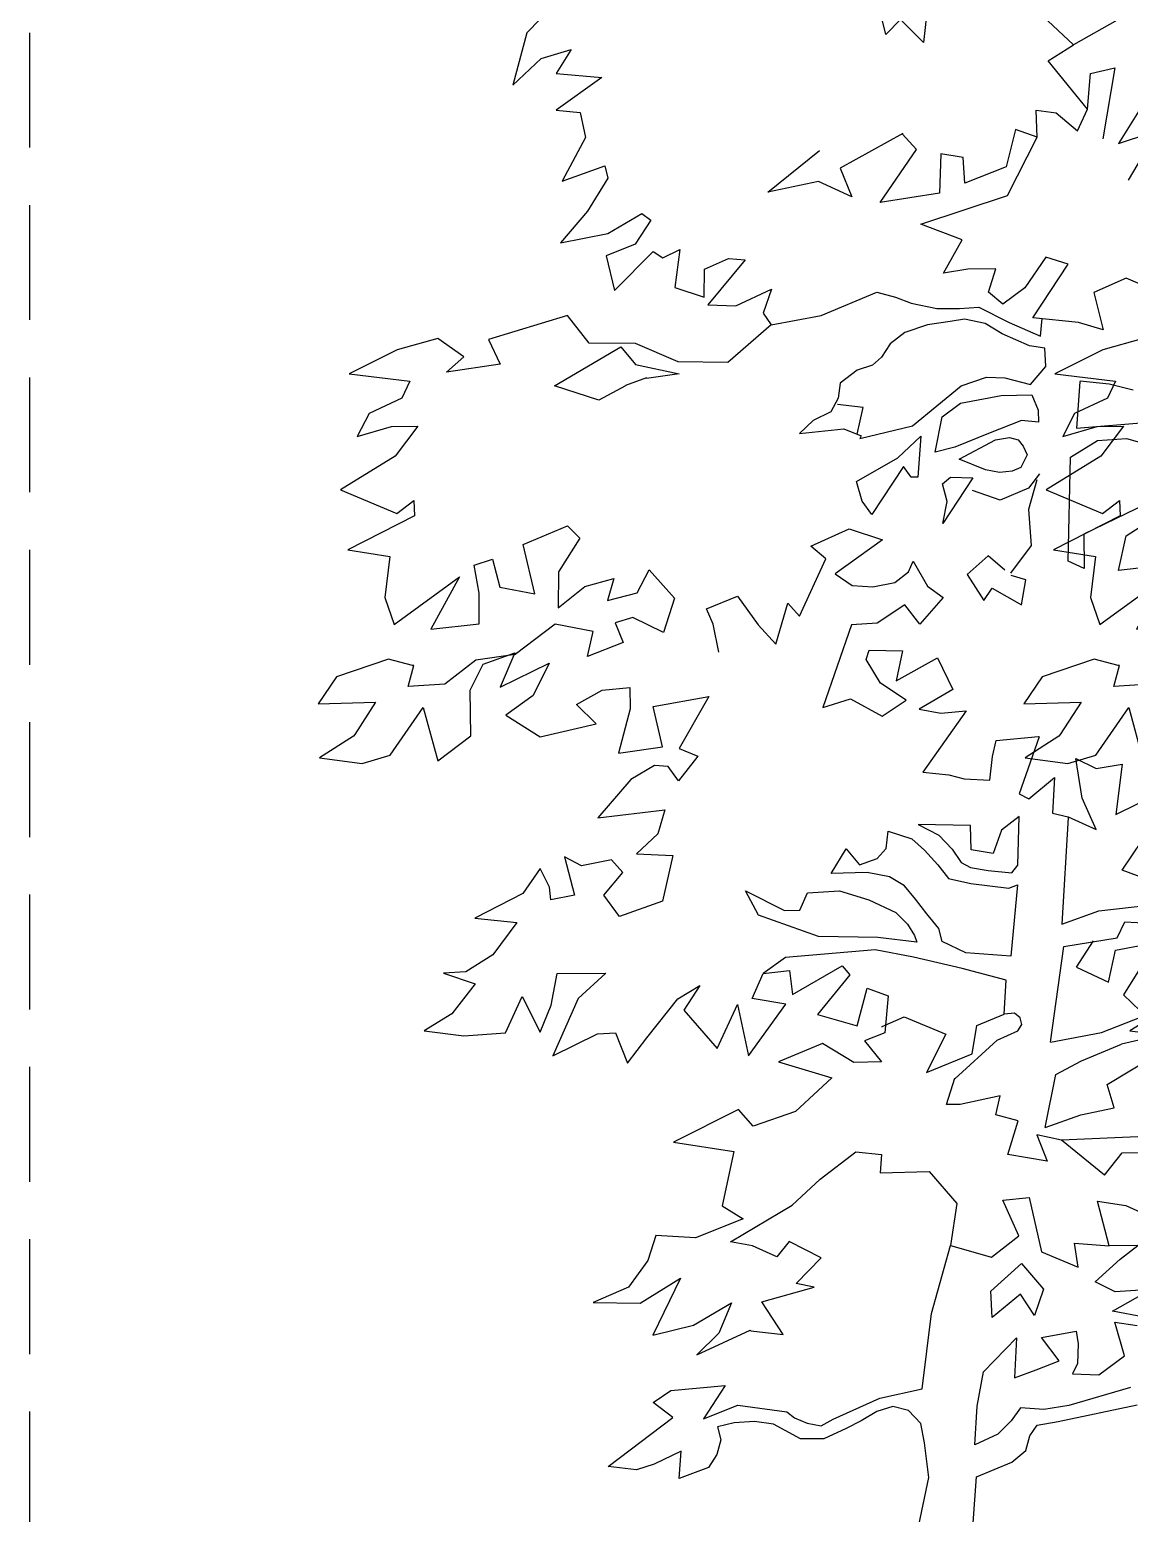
# Model space of a CAD drawing. Header units: millimetres. Extents: x 1515.2 to 1579.7, y 986.4 to 1013.2.
# Drawn here: x 1556.833 to 1559.228, y 989.797 to 993.026 of the extents above; entities that cross this region are included whole.
import ezdxf

# ---------------------------------------------------------------- set-up
doc = ezdxf.new("R2010")
doc.units = ezdxf.units.MM
doc.linetypes.add('CACHE', pattern=[0.375, 0.25, -0.125])
doc.layers.add('Limites', color=7, linetype='Continuous')
doc.layers.add('T2', color=5, linetype='Continuous')

# ---------------------------------------------------------------- blocks, each defined once
blk = doc.blocks.new('E13')
at = {"color": 84, "true_color": 0x2aaf18}
for p, q in [((0.7318, 20.037), (0.6895, 19.994)), ((1.324, 20.0364), (1.3177, 19.9789)), ((1.258, 19.9911), (1.2523, 20.0153)), ((1.2815, 20.015), (1.258, 19.9911)), ((1.3177, 19.9789), (1.2815, 20.015)), ((1.5551, 19.9751), (1.5066, 20.0205)), ((1.6244, 20.0142), (1.5551, 19.9751)), ((0.6895, 19.994), (0.6672, 19.9112)), ((0.7121, 19.9533), (0.7595, 19.9678)), ((0.7595, 19.9678), (0.7358, 19.9298)), ((0.7595, 19.9678), (0.7595, 19.9678)), ((1.5153, 19.9497), (1.5551, 19.9751)), ((0.6672, 19.9112), (0.7121, 19.9533)), ((1.5776, 19.8729), (1.5153, 19.9497)), ((0.7358, 19.9298), (0.8084, 19.9231)), ((0.8084, 19.9231), (0.7362, 19.8718)), ((0.7362, 19.8718), (0.7738, 19.8681)), ((0.7738, 19.8681), (0.7822, 19.8285)), ((1.4961, 19.8716), (1.5279, 19.8673)), ((1.4976, 19.8287), (1.4961, 19.8716)), ((1.5279, 19.8673), (1.5618, 19.839)), ((0.7822, 19.8285), (0.7822, 19.8285)), ((1.2848, 19.8347), (1.1858, 19.7795)), ((1.2847, 19.8336), (1.2848, 19.8347)), ((1.3067, 19.8092), (1.2847, 19.8336)), ((1.4634, 19.8408), (1.4486, 19.7821)), ((1.4508, 19.7365), (1.4976, 19.8287)), ((1.4976, 19.8287), (1.4634, 19.8408)), ((1.0711, 19.742), (1.1531, 19.8077)), ((1.2491, 19.7254), (1.3067, 19.8092)), ((1.3449, 19.8025), (1.3431, 19.7401)), ((1.3804, 19.7968), (1.3449, 19.8025)), ((1.383, 19.756), (1.3804, 19.7968)), ((1.1858, 19.7795), (1.2043, 19.7345)), ((1.4486, 19.7821), (1.383, 19.756)), ((1.1512, 19.7586), (1.0711, 19.742)), ((1.2043, 19.7345), (1.1512, 19.7586)), ((1.3431, 19.7401), (1.2491, 19.7254)), ((1.3136, 19.6912), (1.4508, 19.7365)), ((1.3431, 19.7401), (1.3431, 19.7401)), ((1.3791, 19.6662), (1.3136, 19.6912)), ((1.3493, 19.6135), (1.3791, 19.6662)), ((1.009, 19.6368), (1.0353, 19.6348)), ((1.5115, 19.639), (1.4783, 19.5904)), ((1.5467, 19.6279), (1.5115, 19.639)), ((1.3877, 19.62), (1.3493, 19.6135)), ((1.4324, 19.6204), (1.3877, 19.62)), ((1.4209, 19.5834), (1.4324, 19.6204)), ((1.4909, 19.5431), (1.5467, 19.6279)), ((1.0203, 19.5621), (1.0772, 19.588)), ((1.0772, 19.588), (1.064, 19.55)), ((1.4783, 19.5904), (1.4433, 19.5646)), ((1.6387, 19.6057), (1.5877, 19.5831)), ((1.6819, 19.5872), (1.6387, 19.6057)), ((1.1558, 19.5468), (1.2439, 19.5837)), ((1.2439, 19.5837), (1.2736, 19.5757)), ((1.2984, 19.5662), (1.3386, 19.5575)), ((1.4433, 19.5646), (1.4209, 19.5834)), ((1.5877, 19.5831), (1.6021, 19.524)), ((1.064, 19.55), (1.0767, 19.532)), ((1.0767, 19.532), (1.1558, 19.5468)), ((1.5632, 19.5357), (1.4909, 19.5431)), ((0.6704, 19.5214), (0.6288, 19.5086)), ((1.0767, 19.532), (1.0077, 19.4721)), ((1.6021, 19.524), (1.5632, 19.5357)), ((0.4844, 19.4921), (0.4084, 19.4543)), ((0.5483, 19.5099), (0.4844, 19.4921)), ((0.5897, 19.4813), (0.5483, 19.5099)), ((0.6288, 19.5086), (0.6475, 19.4693)), ((1.265, 19.5016), (1.2512, 19.4808)), ((0.5623, 19.4569), (0.5897, 19.4813)), ((0.6475, 19.4693), (0.5623, 19.4569)), ((0.8616, 19.4689), (0.9306, 19.4541)), ((1.0077, 19.4721), (0.9293, 19.4732)), ((1.2369, 19.4678), (1.2125, 19.4602)), ((1.2512, 19.4808), (1.2369, 19.4678)), ((0.4084, 19.4543), (0.5041, 19.4424)), ((0.8789, 19.4478), (0.8458, 19.436)), ((0.9306, 19.4541), (0.8788, 19.4467)), ((0.8788, 19.4467), (0.8789, 19.4478)), ((1.2125, 19.4602), (1.1855, 19.4395)), ((0.5041, 19.4424), (0.4918, 19.4157)), ((0.8034, 19.4127), (0.7331, 19.4351)), ((0.8457, 19.4352), (0.8034, 19.4127)), ((0.8458, 19.436), (0.8457, 19.4352)), ((1.1855, 19.4395), (1.1826, 19.4159)), ((0.4918, 19.4157), (0.4396, 19.3913)), ((1.1826, 19.4159), (1.1707, 19.3941)), ((1.2223, 19.4007), (1.1814, 19.4057)), ((1.2129, 19.3586), (1.2223, 19.4007)), ((0.4396, 19.3913), (0.4208, 19.3548)), ((0.4396, 19.3913), (0.4396, 19.3913)), ((1.1431, 19.3802), (1.1215, 19.3599)), ((1.1707, 19.3941), (1.1431, 19.3802)), ((0.4208, 19.3548), (0.4751, 19.3707)), ((0.4751, 19.3707), (0.5168, 19.3713)), ((0.5168, 19.3713), (0.481, 19.3237)), ((1.1215, 19.3599), (1.1913, 19.3671)), ((1.1913, 19.3671), (1.2189, 19.3563)), ((1.2167, 19.3519), (1.3005, 19.372)), ((1.2189, 19.3563), (1.2167, 19.3519)), ((1.2769, 19.3215), (1.3137, 19.3558)), ((1.3137, 19.3558), (1.3087, 19.2907)), ((0.481, 19.3237), (0.3943, 19.2705)), ((1.2115, 19.284), (1.2769, 19.3215)), ((1.2861, 19.3076), (1.2359, 19.2318)), ((1.2981, 19.2907), (1.2861, 19.3076)), ((1.2205, 19.2528), (1.2115, 19.284)), ((1.3087, 19.2907), (1.2981, 19.2907)), ((1.3477, 19.2801), (1.3606, 19.2905)), ((1.355, 19.2519), (1.3477, 19.2801)), ((1.3958, 19.2897), (1.3485, 19.2175)), ((1.3606, 19.2905), (1.3958, 19.2897)), ((0.3943, 19.2705), (0.4835, 19.2334)), ((0.4835, 19.2334), (0.5108, 19.254)), ((0.5108, 19.254), (0.5116, 19.2293)), ((0.5108, 19.254), (0.5108, 19.254)), ((1.2359, 19.2318), (1.2205, 19.2528)), ((1.3485, 19.2175), (1.355, 19.2519)), ((0.5116, 19.2293), (0.406, 19.1759)), ((1.5717, 19.2004), (1.5724, 19.1462)), ((0.406, 19.1759), (0.4726, 19.1652)), ((0.4726, 19.1652), (0.4647, 19.1003)), ((1.4201, 19.1664), (1.3871, 19.1367)), ((1.4466, 19.1433), (1.4201, 19.1664)), ((1.2721, 19.1237), (1.2942, 19.141)), ((1.2942, 19.141), (1.3012, 19.1575)), ((1.3012, 19.1575), (1.3239, 19.1179)), ((1.5724, 19.1462), (1.5467, 19.1577)), ((0.4795, 19.0574), (0.583, 19.1329)), ((0.583, 19.1329), (0.5377, 19.0503)), ((1.2374, 19.1169), (1.2721, 19.1237)), ((1.2374, 19.1169), (1.2374, 19.1169)), ((1.3239, 19.1179), (1.349, 19.1)), ((1.3871, 19.1367), (1.4135, 19.0954)), ((1.4135, 19.0954), (1.4267, 19.1152)), ((1.4267, 19.1152), (1.473, 19.0888)), ((1.4796, 19.1284), (1.4565, 19.135)), ((1.473, 19.0888), (1.4796, 19.1284)), ((0.4647, 19.1003), (0.4795, 19.0574)), ((0.4647, 19.1003), (0.4647, 19.1003)), ((1.349, 19.1), (1.3117, 19.0582)), ((1.2883, 19.0884), (1.2444, 19.0595)), ((1.3117, 19.0582), (1.2883, 19.0884)), ((0.4704, 19.0024), (0.3879, 18.9746)), ((0.5087, 18.9927), (0.4704, 19.0024)), ((1.2268, 19.0021), (1.2317, 19.0169)), ((1.2496, 18.9644), (1.2268, 19.0021)), ((1.2317, 19.0169), (1.2847, 19.0159)), ((1.2847, 19.0159), (1.2745, 18.9682)), ((1.2745, 18.9682), (1.3399, 19.0049)), ((1.3399, 19.0049), (1.3644, 18.9548)), ((0.3879, 18.9746), (0.359, 18.9321)), ((0.5015, 18.9591), (0.5106, 18.9925)), ((0.5106, 18.9925), (0.5087, 18.9927)), ((0.5595, 18.9633), (0.5015, 18.9591)), ((1.2901, 18.9378), (1.2496, 18.9644)), ((1.3644, 18.9548), (1.3109, 18.9237)), ((0.359, 18.9321), (0.4501, 18.9346)), ((0.4501, 18.9346), (0.4169, 18.8833)), ((1.2521, 18.9122), (1.2901, 18.9378)), ((0.4732, 18.8506), (0.5255, 18.9261)), ((0.5255, 18.9261), (0.5483, 18.8418)), ((1.3109, 18.9237), (1.3453, 18.9173)), ((1.3453, 18.9173), (1.3854, 18.921)), ((0.4148, 18.8805), (0.3611, 18.8467)), ((0.4169, 18.8833), (0.4148, 18.8805)), ((1.4272, 18.8485), (1.433, 18.8738)), ((1.433, 18.8738), (1.4998, 18.88)), ((1.5008, 18.8799), (1.4693, 18.7895)), ((1.4998, 18.88), (1.5008, 18.8799)), ((0.3611, 18.8467), (0.4286, 18.8377)), ((0.4286, 18.8377), (0.4732, 18.8506)), ((1.5588, 18.8452), (1.5909, 18.8295)), ((1.5692, 18.7827), (1.5588, 18.8452)), ((1.3165, 18.8239), (1.3579, 18.8197)), ((1.3579, 18.8197), (1.382, 18.8132)), ((1.382, 18.8132), (1.4225, 18.8109)), ((1.4846, 18.7816), (1.5251, 18.8155)), ((1.5251, 18.8155), (1.5219, 18.7589)), ((1.5251, 18.8155), (1.5251, 18.8155)), ((1.4693, 18.7895), (1.4846, 18.7816)), ((1.5911, 18.7328), (1.5692, 18.7827)), ((1.3924, 18.7393), (1.3091, 18.7411)), ((1.3932, 18.7006), (1.3924, 18.7393)), ((1.4692, 18.7535), (1.441, 18.7318)), ((1.5219, 18.7589), (1.5469, 18.7532)), ((1.5469, 18.7532), (1.5911, 18.7328)), ((1.2588, 18.703), (1.262, 18.7304)), ((1.441, 18.7318), (1.4279, 18.6949)), ((0.863, 18.6946), (0.9207, 18.6921)), ((1.1716, 18.6634), (1.1954, 18.7022)), ((1.1954, 18.7022), (1.2162, 18.677)), ((1.1954, 18.7022), (1.1954, 18.7022)), ((1.2443, 18.6871), (1.2588, 18.703)), ((1.4279, 18.6949), (1.3932, 18.7006)), ((1.2162, 18.677), (1.2443, 18.6871)), ((1.698, 18.644), (1.6325, 18.6687)), ((1.0566, 18.5972), (1.0358, 18.6359)), ((1.0358, 18.6359), (1.0978, 18.6046)), ((1.1217, 18.6055), (1.1341, 18.633)), ((1.0978, 18.6046), (1.1217, 18.6055)), ((1.5601, 18.5151), (1.5871, 18.5566)), ((1.622, 18.5418), (1.6862, 18.5539)), ((1.6862, 18.5539), (1.6344, 18.4715)), ((1.0989, 18.5306), (1.0637, 18.5049)), ((1.6105, 18.4915), (1.622, 18.5418)), ((1.0465, 18.4653), (1.0637, 18.5049)), ((1.0637, 18.5049), (1.1057, 18.5101)), ((1.1057, 18.5101), (1.1104, 18.4718)), ((1.1104, 18.4718), (1.1888, 18.517)), ((1.1888, 18.517), (1.201, 18.5028)), ((1.5601, 18.5151), (1.6105, 18.4915)), ((1.2127, 18.4223), (1.2286, 18.4817)), ((1.2286, 18.4817), (1.2618, 18.4697)), ((1.0998, 18.4567), (1.0465, 18.4653)), ((1.2618, 18.4697), (1.2565, 18.4114)), ((1.6344, 18.4715), (1.6609, 18.4459)), ((1.0231, 18.4558), (1.0404, 18.3748)), ((1.0404, 18.3748), (1.0998, 18.4567)), ((1.1497, 18.4404), (1.2127, 18.4223)), ((1.2524, 18.4212), (1.2869, 18.4367)), ((1.4023, 18.423), (1.4453, 18.4405)), ((1.4617, 18.4422), (1.4453, 18.4405)), ((1.4706, 18.4348), (1.4617, 18.4422)), ((1.4735, 18.4243), (1.4706, 18.4348)), ((1.2524, 18.4203), (1.2524, 18.4212)), ((1.395, 18.378), (1.4023, 18.423)), ((1.4346, 18.3996), (1.4671, 18.4142)), ((1.4671, 18.4142), (1.4735, 18.4243)), ((1.1575, 18.3943), (1.0882, 18.3655)), ((1.2074, 18.364), (1.1575, 18.3943)), ((1.2242, 18.3987), (1.2511, 18.3655)), ((1.353, 18.4089), (1.3227, 18.3486)), ((1.3674, 18.3385), (1.4346, 18.3996)), ((1.0882, 18.3655), (1.1723, 18.3401)), ((1.2511, 18.3655), (1.2074, 18.364)), ((1.3227, 18.3486), (1.395, 18.378)), ((1.6084, 18.3295), (1.683, 18.3741)), ((1.6199, 18.2926), (1.6084, 18.3295)), ((1.4392, 18.3113), (1.3756, 18.298)), ((1.4323, 18.2815), (1.4392, 18.3113)), ((1.4676, 18.272), (1.4323, 18.2815)), ((1.451, 18.2184), (1.4676, 18.272)), ((1.5103, 18.2612), (1.5668, 18.2815)), ((1.5668, 18.2815), (1.6199, 18.2926)), ((1.497, 18.25), (1.5138, 18.2079)), ((1.5362, 18.2414), (1.497, 18.25)), ((1.6042, 18.1858), (1.5362, 18.2414)), ((1.5138, 18.2079), (1.451, 18.2184)), ((1.6042, 18.1858), (1.6324, 18.2215)), ((1.6324, 18.2215), (1.696, 18.2224)), ((1.1095, 18.1384), (1.1543, 18.1796)), ((0.9987, 18.1374), (1.032, 18.1167)), ((1.0122, 18.0803), (1.1095, 18.1384)), ((1.3704, 18.1412), (1.3604, 18.0745)), ((1.4436, 18.1461), (1.4848, 18.1505)), ((1.4688, 18.09), (1.4436, 18.1461)), ((1.4848, 18.1505), (1.5048, 18.0645)), ((1.5935, 18.1449), (1.6384, 18.1377)), ((1.6116, 18.0742), (1.5935, 18.1449)), ((1.6384, 18.1377), (1.7344, 18.0943)), ((1.032, 18.1167), (0.9566, 18.0865)), ((0.8936, 18.0905), (0.8811, 18.0506)), ((0.9566, 18.0865), (0.8936, 18.0905)), ((1.4254, 18.0563), (1.4688, 18.09)), ((1.0469, 18.0739), (1.0122, 18.0803)), ((1.0854, 18.0568), (1.0469, 18.0739)), ((1.1051, 18.0808), (1.0854, 18.0568)), ((1.1554, 18.0553), (1.1051, 18.0808)), ((1.3604, 18.0745), (1.4254, 18.0563)), ((1.5048, 18.0645), (1.5627, 18.0401)), ((1.557, 18.0784), (1.6116, 18.0742)), ((1.5627, 18.0401), (1.557, 18.0784)), ((1.6571, 18.0745), (1.6116, 18.0742)), ((1.629, 18.0532), (1.6571, 18.0745)), ((0.8811, 18.0506), (0.8503, 18.0085)), ((1.1163, 18.0147), (1.1554, 18.0553)), ((1.5894, 18.0172), (1.629, 18.0532)), ((0.8692, 17.9832), (0.9328, 18.023)), ((0.9328, 18.023), (0.8891, 17.9325)), ((1.1163, 18.0147), (1.1163, 18.0147)), ((1.1443, 18.0088), (1.1163, 18.0147)), ((1.6212, 18.0015), (1.5894, 18.0172)), ((0.8503, 18.0085), (0.7945, 17.9844)), ((1.0618, 17.9856), (1.1443, 18.0088)), ((1.617, 17.9707), (1.6775, 18.0048)), ((1.6775, 18.0048), (1.6212, 18.0015)), ((0.7945, 17.9844), (0.8692, 17.9832)), ((0.9537, 17.9484), (1.0135, 17.9836)), ((1.0135, 17.9836), (0.9936, 17.9358)), ((1.0957, 17.9337), (1.0618, 17.9856)), ((1.6674, 17.9611), (1.617, 17.9707)), ((0.8891, 17.9325), (0.9537, 17.9484)), ((0.9537, 17.9484), (0.9537, 17.9484)), ((1.6205, 17.9534), (1.6561, 17.9477)), ((1.6362, 17.8999), (1.6205, 17.9534)), ((0.9587, 17.9017), (1.0432, 17.9407)), ((0.9936, 17.9358), (0.9587, 17.9017)), ((1.0432, 17.9407), (1.0442, 17.9395)), ((1.0442, 17.9395), (1.0957, 17.9337)), ((1.4648, 17.9282), (1.4619, 17.8651)), ((1.5047, 17.9289), (1.5596, 17.9391)), ((1.5324, 17.8919), (1.5047, 17.9289)), ((1.5596, 17.9391), (1.5629, 17.9188)), ((1.5629, 17.9188), (1.5614, 17.8878)), ((1.5952, 17.87), (1.6362, 17.8999)), ((1.4619, 17.8651), (1.4961, 17.8776)), ((1.4961, 17.8776), (1.5324, 17.8919)), ((1.5614, 17.8878), (1.5536, 17.8713)), ((1.5536, 17.8713), (1.5952, 17.87)), ((0.9173, 17.845), (1.0035, 17.8528)), ((1.0035, 17.8528), (0.9691, 17.8005)), ((0.8894, 17.8263), (0.9173, 17.845)), ((0.9208, 17.8023), (0.8894, 17.8263)), ((0.8183, 17.7248), (0.9208, 17.8023)), ((0.9917, 17.7874), (0.9969, 17.7669)), ((0.9969, 17.7669), (0.9903, 17.7439)), ((0.9969, 17.7669), (0.9969, 17.7669)), ((0.9338, 17.749), (0.8914, 17.7287)), ((0.9305, 17.7057), (0.9338, 17.749)), ((0.9903, 17.7439), (0.9773, 17.723)), ((0.8633, 17.7195), (0.8183, 17.7248)), ((0.8914, 17.7287), (0.8633, 17.7195)), ((0.9773, 17.723), (0.9305, 17.7057)), ((0.9773, 17.723), (0.9773, 17.723)), ((0.9305, 17.7057), (0.9305, 17.7057))]:
    blk.add_line(p, q, dxfattribs=at)
at = {"color": 47, "true_color": 0x8d6a35}
for p, q in [((1.582, 19.9295), (1.6206, 19.9387)), ((1.6206, 19.9387), (1.6017, 19.8264)), ((1.5776, 19.8729), (1.582, 19.9295)), ((1.5618, 19.839), (1.5776, 19.8729)), ((1.6633, 19.8778), (1.6266, 19.8189)), ((1.6266, 19.8189), (1.6763, 19.8351)), ((1.6421, 19.7608), (1.6716, 19.8097)), ((1.3386, 19.5575), (1.3746, 19.5577)), ((1.3828, 19.5408), (1.3597, 19.5369)), ((1.3746, 19.5577), (1.4051, 19.56)), ((1.4152, 19.5337), (1.3828, 19.5408)), ((1.4051, 19.56), (1.4533, 19.5354)), ((1.5028, 19.5138), (1.5056, 19.5416)), ((1.3597, 19.5369), (1.3242, 19.532)), ((1.4424, 19.5173), (1.4152, 19.5337)), ((1.4857, 19.4988), (1.4424, 19.5173)), ((1.4533, 19.5354), (1.5028, 19.5138)), ((1.51, 19.4951), (1.4857, 19.4988)), ((1.5116, 19.4657), (1.51, 19.4951)), ((1.3774, 19.4351), (1.4174, 19.4491)), ((1.4174, 19.4491), (1.4466, 19.448)), ((1.4466, 19.448), (1.4874, 19.4372)), ((1.4874, 19.4372), (1.5116, 19.4657)), ((1.4406, 19.42), (1.4892, 19.4209)), ((1.4892, 19.4209), (1.4995, 19.3965)), ((1.5655, 19.4416), (1.5598, 19.3681)), ((1.5656, 19.4426), (1.5655, 19.4416)), ((1.6118, 19.438), (1.5656, 19.4426)), ((1.65, 19.4286), (1.6118, 19.438)), ((1.3471, 19.3863), (1.3764, 19.4079)), ((1.3764, 19.4079), (1.4406, 19.42)), ((1.4728, 19.3804), (1.4209, 19.3598)), ((1.4999, 19.3776), (1.4728, 19.3804)), ((1.4995, 19.3965), (1.4999, 19.3776)), ((1.4315, 19.3495), (1.4537, 19.3535)), ((1.4537, 19.3535), (1.4675, 19.3497)), ((1.5935, 19.3485), (1.6393, 19.3517)), ((1.6393, 19.3517), (1.6966, 19.3353)), ((1.4675, 19.3497), (1.4754, 19.3396)), ((1.4754, 19.3396), (1.4819, 19.3259)), ((1.5507, 19.3225), (1.5935, 19.3485)), ((1.4717, 19.3058), (1.458, 19.3001)), ((1.4819, 19.3259), (1.4717, 19.3058)), ((1.5467, 19.1577), (1.5507, 19.3225)), ((1.458, 19.3001), (1.4381, 19.2978)), ((1.4672, 18.6768), (1.4692, 18.7535)), ((1.5468, 18.7522), (1.5369, 18.5832)), ((1.363, 18.7018), (1.3776, 18.6807)), ((1.3402, 18.677), (1.3575, 18.6557)), ((1.3776, 18.6807), (1.3922, 18.673)), ((1.3922, 18.673), (1.4202, 18.6679)), ((1.4578, 18.6642), (1.4672, 18.6768)), ((1.2876, 18.644), (1.2641, 18.6582)), ((1.3575, 18.6557), (1.3929, 18.6473)), ((1.3929, 18.6473), (1.453, 18.64)), ((1.4202, 18.6679), (1.4578, 18.6642)), ((1.453, 18.64), (1.4666, 18.6454)), ((1.4666, 18.6454), (1.4561, 18.5325)), ((1.3049, 18.6229), (1.2876, 18.644)), ((1.3229, 18.5996), (1.3049, 18.6229)), ((1.231, 18.6218), (1.2738, 18.6014)), ((1.2738, 18.6014), (1.2924, 18.583)), ((1.342, 18.5764), (1.3229, 18.5996)), ((1.5369, 18.5832), (1.5953, 18.6044)), ((1.5953, 18.6044), (1.6748, 18.6135)), ((1.2924, 18.583), (1.3032, 18.5651)), ((1.3472, 18.556), (1.342, 18.5764)), ((1.6243, 18.5613), (1.6368, 18.5869)), ((1.2453, 18.5619), (1.1515, 18.5634)), ((1.3073, 18.5545), (1.2453, 18.5619)), ((1.3032, 18.5651), (1.3073, 18.5545)), ((1.3073, 18.5545), (1.3073, 18.5545)), ((1.3845, 18.538), (1.3472, 18.556)), ((1.5399, 18.548), (1.6243, 18.5613)), ((1.3017, 18.5311), (1.2409, 18.5425)), ((1.3788, 18.513), (1.3017, 18.5311)), ((1.4561, 18.5325), (1.3845, 18.538)), ((1.5188, 18.3962), (1.5399, 18.548)), ((1.4486, 18.4944), (1.3788, 18.513)), ((1.4453, 18.4405), (1.4486, 18.4944)), ((1.5995, 18.4116), (1.6631, 18.4363)), ((1.5188, 18.3962), (1.5995, 18.4116)), ((1.7345, 18.4176), (1.6314, 18.3932)), ((1.5677, 18.3667), (1.6314, 18.3932)), ((1.5271, 18.3452), (1.5677, 18.3667)), ((1.5103, 18.2612), (1.5271, 18.3452)), ((1.3305, 17.9669), (1.3604, 18.0745)), ((1.4242, 18.0025), (1.473, 18.0461)), ((1.473, 18.0461), (1.5078, 18.0056)), ((1.4267, 17.9606), (1.4242, 18.0025)), ((1.4712, 17.9978), (1.4267, 17.9606)), ((1.4933, 17.9639), (1.4712, 17.9978)), ((1.5078, 18.0056), (1.4933, 17.9639)), ((1.3157, 17.8478), (1.3305, 17.9669)), ((1.4125, 17.8745), (1.4648, 17.9282)), ((1.4027, 17.8203), (1.4125, 17.8745)), ((1.2483, 17.833), (1.3157, 17.8478)), ((1.6456, 17.8499), (1.5479, 17.8214)), ((1.1746, 17.7999), (1.2483, 17.833)), ((1.1015, 17.8112), (1.1132, 17.8016)), ((1.1132, 17.8016), (1.1335, 17.7936)), ((1.1559, 17.7889), (1.1746, 17.7999)), ((1.2437, 17.8117), (1.219, 17.7973)), ((1.269, 17.82), (1.2437, 17.8117)), ((1.2942, 17.8135), (1.269, 17.82)), ((1.3134, 17.7931), (1.2942, 17.8135)), ((1.4715, 17.8178), (1.4567, 17.7973)), ((1.5084, 17.815), (1.4715, 17.8178)), ((1.5479, 17.8214), (1.5084, 17.815)), ((1.5308, 17.7962), (1.656, 17.8226)), ((1.1229, 17.7687), (1.0985, 17.7819)), ((1.1335, 17.7936), (1.1559, 17.7889)), ((1.1953, 17.7848), (1.16, 17.7688)), ((1.219, 17.7973), (1.1953, 17.7848)), ((1.4567, 17.7973), (1.4353, 17.7762)), ((1.4863, 17.7731), (1.4979, 17.7903)), ((1.4979, 17.7903), (1.5308, 17.7962)), ((1.16, 17.7688), (1.1229, 17.7687))]:
    blk.add_line(p, q, dxfattribs=at)
at = {"color": 62, "true_color": 0xacc205}
for p, q in [((0.7822, 19.8285), (0.7455, 19.7593)), ((0.7455, 19.7593), (0.8128, 19.7834)), ((0.8128, 19.7834), (0.8178, 19.7641)), ((0.8178, 19.7641), (0.7854, 19.7116)), ((0.7854, 19.7116), (0.7429, 19.6618)), ((0.8179, 19.6761), (0.8715, 19.708)), ((0.8715, 19.708), (0.8858, 19.6974)), ((0.8858, 19.6974), (0.861, 19.6595)), ((0.7429, 19.6618), (0.8179, 19.6761)), ((0.861, 19.6595), (0.8152, 19.6411)), ((0.8152, 19.6411), (0.8281, 19.5862)), ((0.8281, 19.5862), (0.8896, 19.6479)), ((0.8896, 19.6479), (0.9048, 19.638)), ((0.9048, 19.638), (0.9316, 19.6511)), ((0.9316, 19.6511), (0.924, 19.5911)), ((0.9708, 19.6197), (1.009, 19.6368)), ((1.0353, 19.6348), (0.976, 19.5636)), ((0.9701, 19.5754), (0.9708, 19.6197)), ((0.924, 19.5911), (0.9701, 19.5754)), ((0.976, 19.5636), (1.0203, 19.5621)), ((0.7538, 19.5464), (0.6704, 19.5214)), ((0.7884, 19.5029), (0.7538, 19.5464)), ((0.7331, 19.4351), (0.8383, 19.4972)), ((0.7884, 19.5029), (0.7884, 19.5029)), ((0.8614, 19.5022), (0.7884, 19.5029)), ((0.8383, 19.4972), (0.8616, 19.4689)), ((0.9293, 19.4732), (0.8614, 19.5022)), ((0.6836, 19.1839), (0.7541, 19.2137)), ((0.7541, 19.2137), (0.7734, 19.1941)), ((0.7734, 19.1941), (0.7398, 19.1409)), ((0.7022, 19.1059), (0.6836, 19.1839)), ((0.7398, 19.1409), (0.7393, 19.0841)), ((0.8642, 19.1076), (0.8833, 19.144)), ((0.8833, 19.144), (0.9234, 19.0993)), ((0.647, 19.1166), (0.7022, 19.1059)), ((0.7393, 19.0841), (0.7816, 19.1177)), ((0.7816, 19.1177), (0.8273, 19.1304)), ((0.8273, 19.1304), (0.817, 19.0952)), ((0.817, 19.0952), (0.8642, 19.1076)), ((0.9234, 19.0993), (0.906, 19.0448)), ((0.9741, 19.0821), (1.023, 19.1022)), ((1.023, 19.1022), (1.0558, 19.0569)), ((0.8574, 19.0683), (0.8295, 19.0602)), ((0.906, 19.0448), (0.8574, 19.0683)), ((0.9847, 19.0578), (0.9741, 19.0821)), ((0.7346, 19.0579), (0.6711, 19.0098)), ((0.7943, 19.0466), (0.7346, 19.0579)), ((0.8295, 19.0602), (0.8422, 19.0289)), ((0.9935, 19.0135), (0.9847, 19.0578)), ((1.0558, 19.0569), (1.0838, 19.0264)), ((1.2444, 19.0595), (1.2036, 19.057)), ((0.8089, 18.9537), (0.8528, 18.9579)), ((1.3854, 18.921), (1.3165, 18.8239)), ((0.8346, 18.854), (0.9043, 18.8639)), ((1.4225, 18.8109), (1.4272, 18.8485)), ((0.7106, 18.6711), (0.683, 18.6315)), ((0.7254, 18.6415), (0.7106, 18.6711)), ((0.7489, 18.69), (0.7651, 18.629)), ((0.7762, 18.6755), (0.7489, 18.69)), ((0.8235, 18.6852), (0.7762, 18.6755)), ((0.8417, 18.6648), (0.8235, 18.6852)), ((0.9207, 18.6921), (0.9046, 18.6194)), ((0.8117, 18.6292), (0.8417, 18.6648)), ((0.8417, 18.6648), (0.8417, 18.6648)), ((0.683, 18.6315), (0.6069, 18.5929)), ((0.7277, 18.6216), (0.7254, 18.6415)), ((0.7651, 18.629), (0.7277, 18.6216)), ((0.8364, 18.5951), (0.8117, 18.6292)), ((0.9046, 18.6194), (0.8364, 18.5951)), ((0.6069, 18.5929), (0.6738, 18.5859)), ((0.6738, 18.5859), (0.6358, 18.5347)), ((0.6358, 18.5347), (0.5928, 18.5076)), ((0.6358, 18.5347), (0.6358, 18.5347)), ((0.5928, 18.5076), (0.5578, 18.5057)), ((0.5578, 18.5057), (0.6076, 18.4886)), ((0.7282, 18.4548), (0.7377, 18.5052)), ((0.7377, 18.5052), (0.8144, 18.5058)), ((0.7377, 18.5052), (0.7377, 18.5052)), ((0.8144, 18.5058), (0.7707, 18.4656)), ((0.6076, 18.4886), (0.5707, 18.4411)), ((0.9288, 18.4649), (0.9637, 18.486)), ((0.9637, 18.486), (0.938, 18.4471)), ((1.201, 18.5028), (1.1497, 18.4404)), ((0.6556, 18.4111), (0.6819, 18.4686)), ((0.6819, 18.4686), (0.7106, 18.4125)), ((0.7707, 18.4656), (0.7305, 18.375)), ((0.8797, 18.4034), (0.9288, 18.4649)), ((0.5707, 18.4411), (0.5269, 18.4141)), ((0.7106, 18.4125), (0.7282, 18.4548)), ((0.938, 18.4471), (0.991, 18.3862)), ((0.991, 18.3862), (1.0231, 18.4558)), ((1.2869, 18.4367), (1.353, 18.4089)), ((0.5269, 18.4141), (0.59, 18.4066)), ((0.59, 18.4066), (0.6556, 18.4111)), ((0.8013, 18.4094), (0.8299, 18.411)), ((0.8299, 18.411), (0.849, 18.363)), ((1.2565, 18.4114), (1.2242, 18.3987)), ((0.7305, 18.375), (0.8013, 18.4094)), ((0.849, 18.363), (0.8797, 18.4034)), ((1.6695, 18.2471), (1.5362, 18.2414))]:
    blk.add_line(p, q, dxfattribs=at)
at = {"color": 45, "true_color": 0xba8d4a}
for p, q in [((1.2736, 19.5757), (1.2984, 19.5662)), ((1.2883, 19.5196), (1.265, 19.5016)), ((1.3242, 19.532), (1.2883, 19.5196)), ((1.3005, 19.372), (1.3774, 19.4351)), ((1.3363, 19.3302), (1.3471, 19.3863)), ((1.5598, 19.3681), (1.6745, 19.3775)), ((1.4209, 19.3598), (1.3673, 19.3384)), ((1.3673, 19.3384), (1.3363, 19.3302)), ((1.3742, 19.319), (1.4315, 19.3495)), ((1.4157, 19.3025), (1.3742, 19.319)), ((1.4381, 19.2978), (1.4157, 19.3025)), ((1.5012, 19.296), (1.4842, 19.2733)), ((1.4974, 19.2865), (1.4842, 19.2394)), ((1.4389, 19.2545), (1.3954, 19.2696)), ((1.4842, 19.2733), (1.4389, 19.2545)), ((1.4842, 19.2394), (1.488, 19.1827)), ((1.488, 19.1827), (1.4555, 19.1387)), ((1.3091, 18.7411), (1.3419, 18.7243)), ((1.262, 18.7304), (1.299, 18.7181)), ((1.299, 18.7181), (1.3193, 18.7003)), ((1.3419, 18.7243), (1.363, 18.7018)), ((1.3193, 18.7003), (1.3402, 18.677)), ((1.2286, 18.6647), (1.1716, 18.6634)), ((1.2641, 18.6582), (1.2286, 18.6647)), ((1.1341, 18.633), (1.1847, 18.6359)), ((1.1847, 18.6359), (1.231, 18.6218)), ((1.1515, 18.5634), (1.0566, 18.5972)), ((1.6368, 18.5869), (1.8255, 18.5763)), ((1.2409, 18.5425), (1.0989, 18.5306)), ((0.9691, 17.8005), (1.0238, 17.8217)), ((1.0238, 17.8217), (1.1015, 17.8112)), ((1.3988, 17.7589), (1.4027, 17.8203)), ((1.0179, 17.7937), (0.9917, 17.7874)), ((1.0503, 17.7961), (1.0179, 17.7937)), ((1.0803, 17.792), (1.0503, 17.7961)), ((1.0985, 17.7819), (1.0803, 17.792)), ((1.3195, 17.7623), (1.3134, 17.7931)), ((1.3259, 17.7076), (1.3195, 17.7623)), ((1.4353, 17.7762), (1.3988, 17.7589)), ((1.4796, 17.75), (1.4863, 17.7731)), ((1.4017, 17.7086), (1.4574, 17.7317)), ((1.4574, 17.7317), (1.4796, 17.75)), ((1.3029, 17.5957), (1.3259, 17.7076)), ((1.3866, 17.5002), (1.4017, 17.7086))]:
    blk.add_line(p, q, dxfattribs=at)
at = {"color": 97, "true_color": 0x25742c}
for p, q in [((1.6881, 19.257), (1.5717, 19.2004)), ((1.1392, 19.1813), (1.2001, 19.2088)), ((1.2001, 19.2088), (1.2526, 19.1916)), ((1.6389, 19.198), (1.6887, 19.2302)), ((1.2526, 19.1916), (1.1776, 19.1377)), ((1.6263, 19.1432), (1.6389, 19.198)), ((1.1632, 19.1616), (1.1392, 19.1813)), ((0.6061, 19.1512), (0.6353, 19.1611)), ((0.6141, 19.107), (0.6061, 19.1512)), ((0.6353, 19.1611), (0.647, 19.1166)), ((1.1213, 19.0709), (1.1632, 19.1616)), ((1.6587, 19.1464), (1.6263, 19.1432)), ((1.1776, 19.1377), (1.2046, 19.1194)), ((1.2046, 19.1194), (1.2374, 19.1169)), ((0.6141, 19.107), (0.6141, 19.107)), ((0.6141, 19.0585), (0.6141, 19.107)), ((1.0838, 19.0264), (1.1028, 19.0912)), ((1.1028, 19.0912), (1.1213, 19.0709)), ((0.5377, 19.0503), (0.6141, 19.0585)), ((0.7856, 19.0067), (0.7943, 19.0466)), ((1.2036, 19.057), (1.1584, 18.9259)), ((0.8422, 19.0289), (0.7856, 19.0067)), ((0.609, 19.0012), (0.5595, 18.9633)), ((0.6711, 19.0098), (0.609, 19.0012)), ((0.6206, 18.9947), (0.6705, 19.0125)), ((0.6705, 19.0125), (0.6474, 18.9585)), ((0.5996, 18.9535), (0.6206, 18.9947)), ((0.6474, 18.9585), (0.725, 18.9962)), ((0.725, 18.9962), (0.6994, 18.945)), ((0.6006, 18.8814), (0.5996, 18.9535)), ((0.7684, 18.9311), (0.8089, 18.9537)), ((0.8528, 18.9579), (0.8532, 18.9238)), ((0.6994, 18.945), (0.6562, 18.9142)), ((0.7991, 18.9003), (0.7684, 18.9311)), ((0.8894, 18.9275), (0.9778, 18.9435)), ((0.9043, 18.8639), (0.8894, 18.9275)), ((0.9778, 18.9435), (0.9306, 18.861)), ((1.1584, 18.9259), (1.2022, 18.9396)), ((1.2022, 18.9396), (1.2521, 18.9122)), ((0.6562, 18.9142), (0.7104, 18.8798)), ((0.8532, 18.9238), (0.8346, 18.854)), ((0.5483, 18.8418), (0.6006, 18.8814)), ((0.7104, 18.8798), (0.7991, 18.9003)), ((0.7991, 18.9003), (0.7991, 18.9003)), ((0.9306, 18.861), (0.9601, 18.8493)), ((0.8918, 18.8345), (0.8541, 18.8119)), ((0.9133, 18.8329), (0.8918, 18.8345)), ((0.9601, 18.8493), (0.9297, 18.8099)), ((1.5909, 18.8295), (1.6321, 18.8366)), ((1.6321, 18.8366), (1.6222, 18.757)), ((0.8541, 18.8119), (0.8021, 18.7515)), ((0.9297, 18.8099), (0.9133, 18.8329)), ((0.8021, 18.7515), (0.9081, 18.7642)), ((0.9081, 18.7642), (0.8968, 18.7261)), ((1.6222, 18.757), (1.6576, 18.774)), ((0.8968, 18.7261), (0.863, 18.6946)), ((1.6325, 18.6687), (1.6795, 18.7382)), ((1.1723, 18.3401), (1.1152, 18.2868)), ((1.354, 18.2978), (1.3674, 18.3395)), ((1.3756, 18.298), (1.354, 18.2978)), ((1.0245, 18.29), (0.922, 18.238)), ((1.0482, 18.2635), (1.0245, 18.29)), ((1.1152, 18.2868), (1.0482, 18.2635)), ((0.922, 18.238), (1.0175, 18.2231)), ((1.0175, 18.2231), (0.9987, 18.1374)), ((1.1543, 18.1796), (1.2107, 18.2227)), ((1.2107, 18.2227), (1.2513, 18.2185)), ((1.2513, 18.2185), (1.249, 18.1894)), ((1.249, 18.1894), (1.3269, 18.1919)), ((1.3269, 18.1919), (1.3704, 18.1412))]:
    blk.add_line(p, q, dxfattribs=at)
at = {"layer": 'T2'}
for p, q in [((1.6021, 19.524), (1.6021, 19.524)), ((1.3674, 18.3395), (1.3674, 18.3385))]:
    blk.add_line(p, q, dxfattribs=at)

msp = doc.modelspace()

# ---------------------------------------------------------------- linework, layer by layer
at = {"layer": 'Limites', "linetype": 'CACHE', "transparency": 33554636}
msp.add_line((1556.8333, 986.3938), (1556.8333, 996.2539), dxfattribs=at)

# ---------------------------------------------------------------- block references
at = {"color": 45, "true_color": 0xba8d4a, "xscale": 1.37477329816057, "yscale": 1.37477329816057, "zscale": 1.37477329816057}
for p in [(1556.9678, 965.5315), (1558.5041, 965.5315)]:
    msp.add_blockref('E13', p, dxfattribs=at)

doc.saveas('drawing.dxf')
